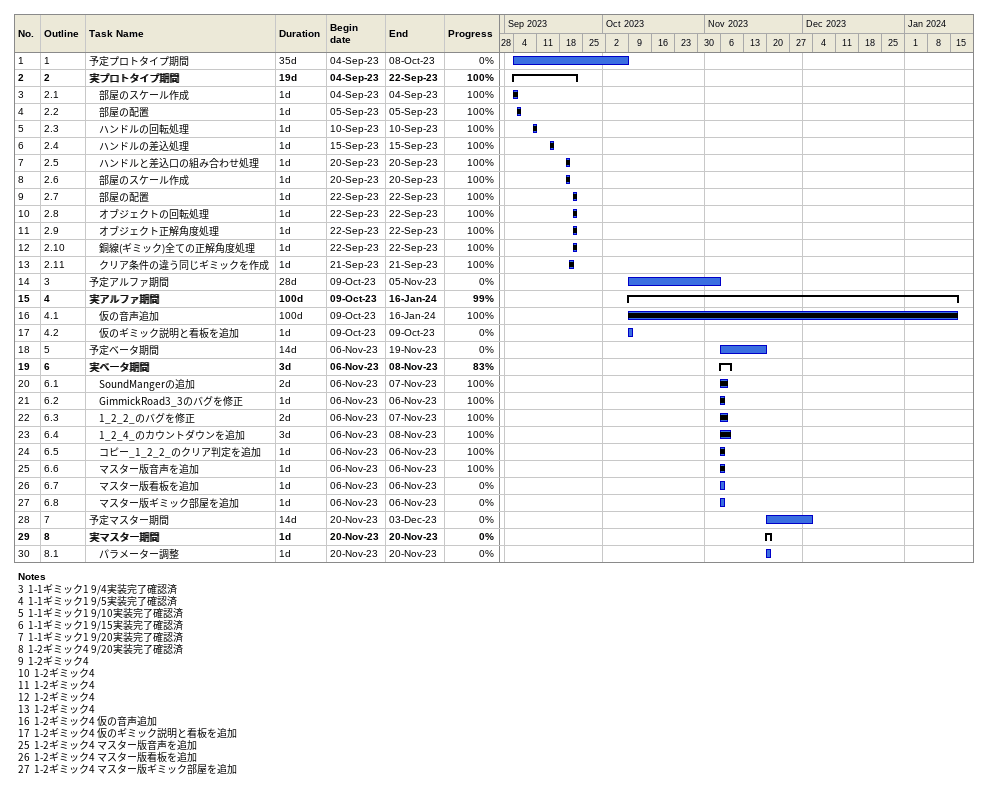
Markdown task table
| ID | WBS | Task | Duration | Start | Finish | % complete |
|---|---|---|---|---|---|---|
| 1 | 1 | 予定プロトタイプ期間 | 35d | 2023-09-04 | 2023-10-08 | 0 |
| 2 | 2 | **実プロトタイプ期間** | 19d | 2023-09-04 | 2023-09-22 | 100 |
| 3 | 2.1 | 部屋のスケール作成 | 1d | 2023-09-04 | 2023-09-04 | 100 |
| 4 | 2.2 | 部屋の配置 | 1d | 2023-09-05 | 2023-09-05 | 100 |
| 5 | 2.3 | ハンドルの回転処理 | 1d | 2023-09-10 | 2023-09-10 | 100 |
| 6 | 2.4 | ハンドルの差込処理 | 1d | 2023-09-15 | 2023-09-15 | 100 |
| 7 | 2.5 | ハンドルと差込口の組み合わせ処理 | 1d | 2023-09-20 | 2023-09-20 | 100 |
| 8 | 2.6 | 部屋のスケール作成 | 1d | 2023-09-20 | 2023-09-20 | 100 |
| 9 | 2.7 | 部屋の配置 | 1d | 2023-09-22 | 2023-09-22 | 100 |
| 10 | 2.8 | オブジェクトの回転処理 | 1d | 2023-09-22 | 2023-09-22 | 100 |
| 11 | 2.9 | オブジェクト正解角度処理 | 1d | 2023-09-22 | 2023-09-22 | 100 |
| 12 | 2.10 | 銅線(ギミック)全ての正解角度処理 | 1d | 2023-09-22 | 2023-09-22 | 100 |
| 13 | 2.11 | クリア条件の違う同じギミックを作成 | 1d | 2023-09-21 | 2023-09-21 | 100 |
| 14 | 3 | 予定アルファ期間 | 28d | 2023-10-09 | 2023-11-05 | 0 |
| 15 | 4 | **実アルファ期間** | 100d | 2023-10-09 | 2024-01-16 | 99 |
| 16 | 4.1 | 仮の音声追加 | 100d | 2023-10-09 | 2024-01-16 | 100 |
| 17 | 4.2 | 仮のギミック説明と看板を追加 | 1d | 2023-10-09 | 2023-10-09 | 0 |
| 18 | 5 | 予定ベータ期間 | 14d | 2023-11-06 | 2023-11-19 | 0 |
| 19 | 6 | **実ベータ期間** | 3d | 2023-11-06 | 2023-11-08 | 83 |
| 20 | 6.1 | SoundMangerの追加 | 2d | 2023-11-06 | 2023-11-07 | 100 |
| 21 | 6.2 | GimmickRoad3_3のバグを修正 | 1d | 2023-11-06 | 2023-11-06 | 100 |
| 22 | 6.3 | 1_2_2_のバグを修正 | 2d | 2023-11-06 | 2023-11-07 | 100 |
| 23 | 6.4 | 1_2_4_のカウントダウンを追加 | 3d | 2023-11-06 | 2023-11-08 | 100 |
| 24 | 6.5 | コピー_1_2_2_のクリア判定を追加 | 1d | 2023-11-06 | 2023-11-06 | 100 |
| 25 | 6.6 | マスター版音声を追加 | 1d | 2023-11-06 | 2023-11-06 | 100 |
| 26 | 6.7 | マスター版看板を追加 | 1d | 2023-11-06 | 2023-11-06 | 0 |
| 27 | 6.8 | マスター版ギミック部屋を追加 | 1d | 2023-11-06 | 2023-11-06 | 0 |
| 28 | 7 | 予定マスター期間 | 14d | 2023-11-20 | 2023-12-03 | 0 |
| 29 | 8 | **実マスター期間** | 1d | 2023-11-20 | 2023-11-20 | 0 |
| 30 | 8.1 | パラメーター調整 | 1d | 2023-11-20 | 2023-11-20 | 0 |

Notes
- 3: 1-1ギミック1 9/4実装完了確認済
- 4: 1-1ギミック1 9/5実装完了確認済
- 5: 1-1ギミック1 9/10実装完了確認済
- 6: 1-1ギミック1 9/15実装完了確認済
- 7: 1-1ギミック1 9/20実装完了確認済
- 8: 1-2ギミック4 9/20実装完了確認済
- 9: 1-2ギミック4
- 10: 1-2ギミック4
- 11: 1-2ギミック4
- 12: 1-2ギミック4
- 13: 1-2ギミック4
- 16: 1-2ギミック4 仮の音声追加
- 17: 1-2ギミック4 仮のギミック説明と看板を追加
- 25: 1-2ギミック4 マスター版音声を追加
- 26: 1-2ギミック4 マスター版看板を追加
- 27: 1-2ギミック4 マスター版ギミック部屋を追加
